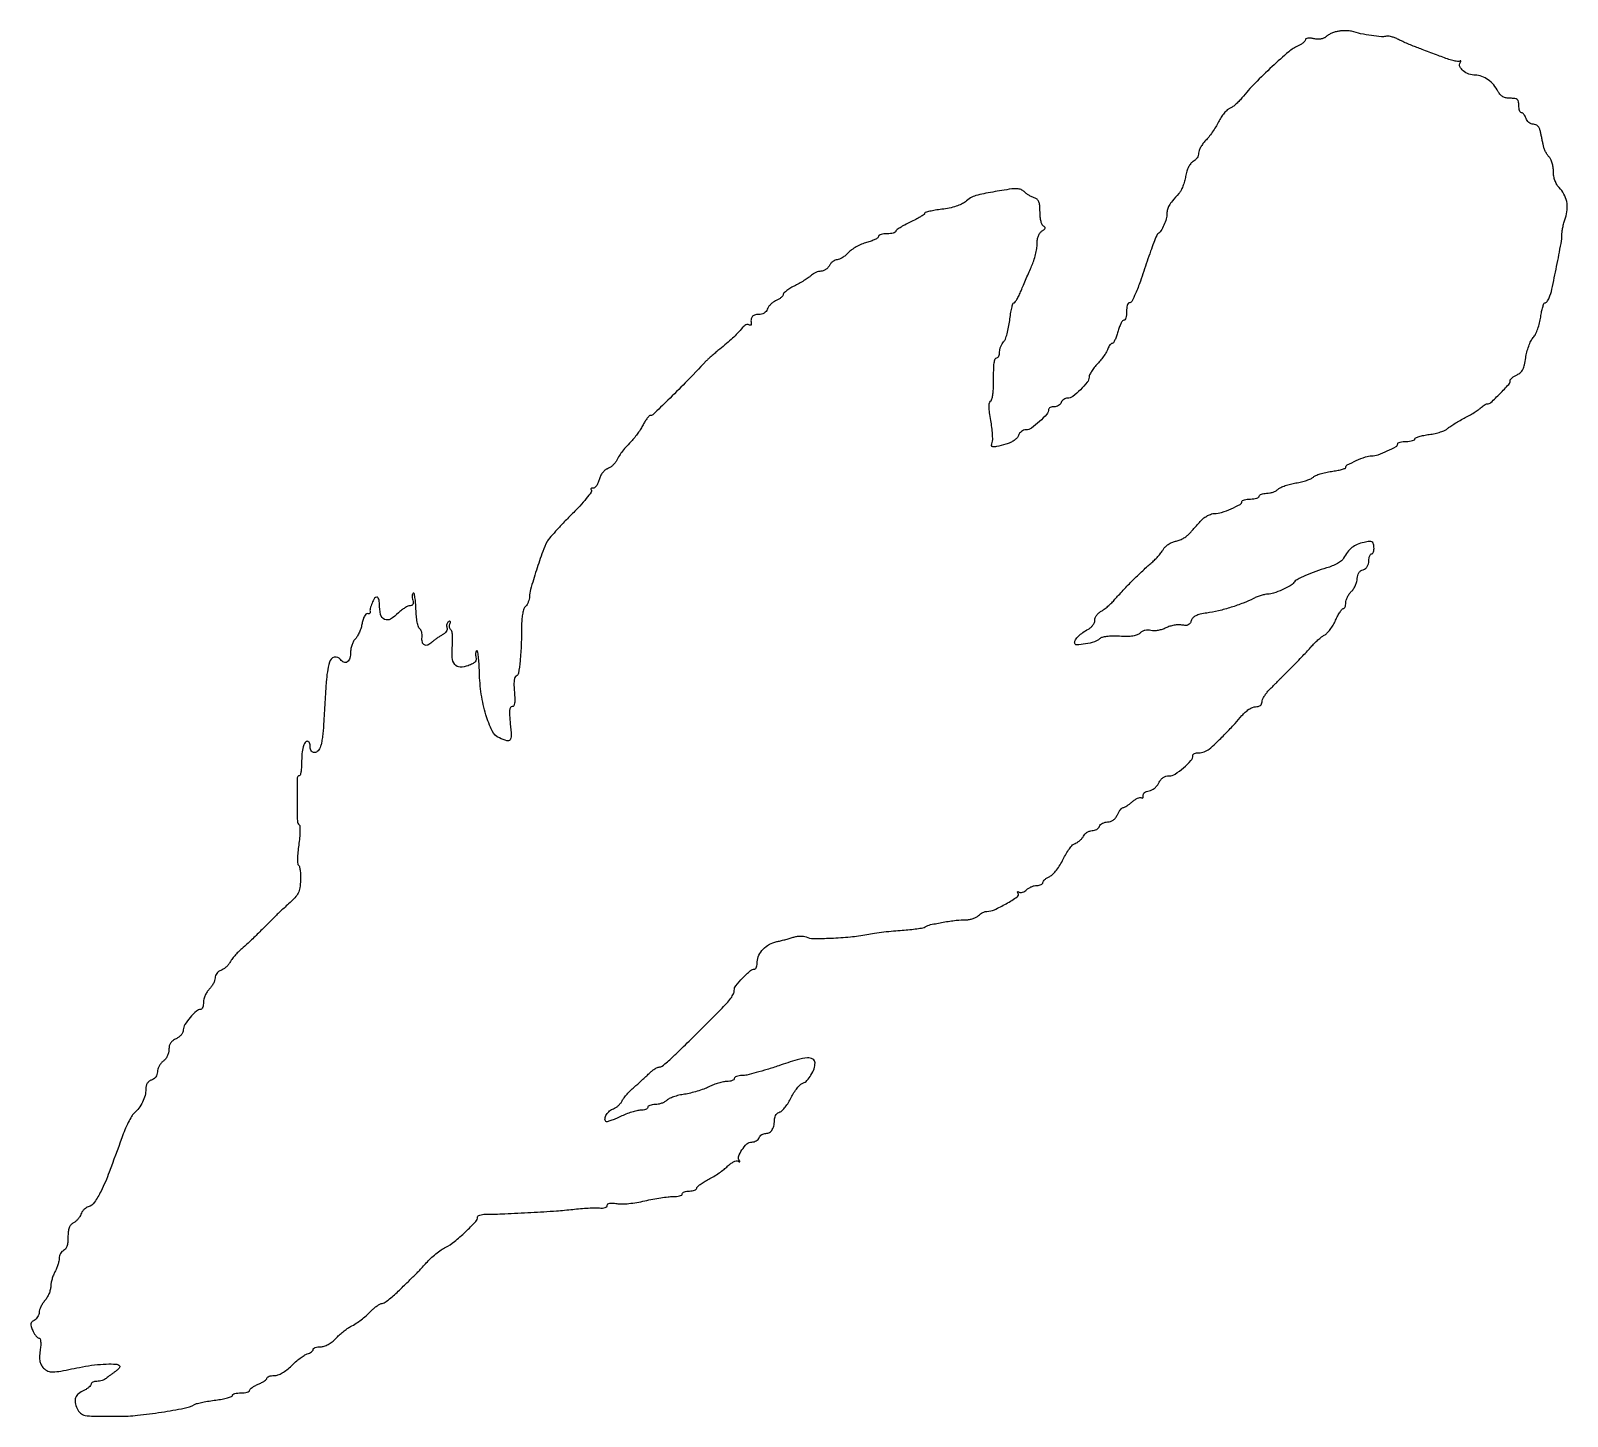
# Model space of a CAD drawing. Extents: x 0 to 533, y 1 to 481.
import ezdxf

# ---------------------------------------------------------------- set-up
doc = ezdxf.new("R2010")
doc.units = 0

msp = doc.modelspace()

# ---------------------------------------------------------------- linework, layer by layer
msp.add_lwpolyline([(453.597426, 481.263871, 0.034687), (452.384473, 480.99883, 0.028842), (451.140312, 480.555723, 0.0298), (450.045115, 480.013936, 0.066705), (449.308736, 479.451593, -0.087777), (448.526359, 478.904434, -0.063729), (447.511583, 478.581721, -0.055286), (446.306847, 478.497064, -0.039293), (444.96131, 478.657738, 0.029353), (443.818655, 478.817255, 0.051309), (442.864071, 478.795762, 0.073455), (442.213856, 478.614628, 0.296362), (442, 478.285515, -0.177956), (441.835616, 477.838274, -0.042023), (441.261901, 477.268047, -0.038117), (440.449258, 476.685245, -0.029617), (439.487322, 476.176177, 0.069586), (436.23704, 474.10898, 0.010533), (430.463517, 468.978558, 0.012672), (424.558722, 463.219591, 0.022006), (420, 458.11072, -0.022374), (418.913114, 456.89447, -0.021961), (417.715386, 455.772273, -0.022474), (416.580118, 454.883891, -0.073482), (415.73323, 454.451185, 0.109916), (414.915962, 453.956153, 0.029499), (413.87678, 452.836744, 0.028404), (412.817514, 451.391462, 0.025991), (411.894398, 449.793004, -0.01934), (410.924915, 448.061502, -0.014168), (409.722724, 446.216235, -0.014359), (408.482809, 444.531564, -0.03056), (407.411169, 443.320259, 0.035587), (406.488472, 442.255962, 0.033781), (405.708281, 441.053559, 0.035627), (405.167338, 439.894954, 0.091652), (405, 438.989729, -0.086564), (404.858715, 438.179777, -0.057684), (404.438967, 437.333924, -0.056193), (403.82055, 436.581798, -0.06986), (403.0901, 436.04822, 0.102251), (402.256064, 435.35255, 0.050715), (401.508799, 434.187912, 0.043558), (400.899812, 432.672297, 0.03192), (400.484333, 430.907269, -0.027644), (400.097064, 429.19668, -0.024328), (399.509883, 427.462988, -0.025083), (398.824624, 425.950341, -0.064712), (398.144233, 424.965909, 0.008814), (395.895285, 422.382931, 0.04091), (394.751819, 420.770951, 0.068793), (394.191315, 419.437185, 0.065208), (394, 417.976465, -0.068953), (393.747622, 416.155085, -0.035515), (392.964636, 413.985705, -0.034964), (391.928735, 412.030781, -0.108076), (390.891575, 410.966495, 0.149363), (390.472305, 410.459812, 0.004739), (389.456859, 407.955799, 0.008808), (388.328369, 404.94099, 0.005953), (387.143503, 401.466495, -0.004953), (384.794514, 394.533004, -0.018601), (383.117557, 390.25714, -0.022812), (381.795581, 387.565736, -0.273695), (380.839485, 387, 0.28062), (380.515523, 386.802638, 0.050947), (380.246599, 386.11875, 0.041783), (380.060876, 385.149556, 0.026459), (380, 384, -0.030381), (379.930099, 382.850672, -0.047199), (379.717572, 381.88125, -0.060028), (379.408321, 381.20704, -0.260897), (379.038544, 381, 0.248142), (378.602232, 380.769257, 0.031649), (378.043121, 379.825, 0.03107), (377.482546, 378.532428, 0.021017), (377, 377, -0.01954), (376.522387, 375.467454, -0.029178), (375.976674, 374.175, -0.028684), (375.437506, 373.222784, -0.254871), (375.028844, 373, 0.171978), (374.641946, 372.862868, 0.057451), (374.21569, 372.427457, 0.049163), (373.818793, 371.796852, 0.039063), (373.51616, 371.050916, -0.058133), (373.083585, 370.091212, -0.017564), (372.213061, 368.747103, -0.017339), (371.122982, 367.296765, -0.018042), (369.948772, 365.945161, 0.021279), (368.819965, 364.628705, 0.024742), (367.866202, 363.283606, 0.024858), (367.182386, 362.082638, 0.117512), (367, 361.317322, -0.168889), (366.380441, 359.535421, -0.031371), (364.028105, 356.917221, -0.03155), (361.362916, 354.612315, -0.163934), (359.545538, 354, 0.084613), (358.887685, 353.887871, 0.066144), (358.240587, 353.559375, 0.066162), (357.701893, 353.073422, 0.084774), (357.361626, 352.5, -0.098143), (357.000393, 351.926463, -0.066864), (356.399034, 351.440625, -0.064008), (355.659707, 351.112085, -0.07271), (354.893011, 351, 0.045279), (354.168413, 350.934246, 0.065173), (353.556072, 350.737316, 0.085151), (353.14239, 350.447439, 0.200029), (353, 350.105755, -0.183489), (352.374539, 348.458786, -0.027059), (349.82417, 345.880671, -0.028065), (346.995522, 343.590503, -0.157399), (345.166178, 343, 0.08665), (344.33209, 342.854359, 0.073159), (343.541402, 342.430791, 0.072763), (342.902466, 341.794758, 0.083965), (342.509879, 341.031125, -0.110015), (342.004874, 340.162223, -0.054746), (341.039115, 339.322366, -0.047361), (339.73204, 338.588241, -0.036562), (338.192491, 338.036702, -0.007064), (334.917524, 337.176762, -0.091972), (333.666137, 337.102559, -0.367295), (333.236968, 337.570133, -0.101599), (333.412822, 338.633414, 0.091966), (333.59432, 339.614159, 0.015036), (333.535159, 341.553587, 0.016118), (333.320656, 343.858468, 0.01359), (332.9491, 346.280696, -0.012073), (332.53444, 348.930295, -0.028823), (332.388335, 350.91549, -0.035873), (332.46679, 352.31799, -0.226148), (332.844219, 352.903722, 0.180402), (333.229719, 353.40017, 0.026555), (333.550114, 354.653924, 0.027136), (333.778376, 356.241094, 0.020295), (333.863172, 358.006441, -0.003089), (333.939698, 363.636801, -0.024374), (334.118373, 366.240883, -0.060355), (334.444689, 367.587096, -0.312742), (335.040257, 368, 0.203099), (335.407045, 368.155398, 0.084053), (335.718075, 368.608482, 0.064208), (335.929481, 369.278492, 0.044379), (336, 370.071429, -0.056981), (336.10239, 370.966966, -0.038872), (336.410751, 371.945126, -0.039104), (336.862729, 372.854508, -0.061571), (337.3983, 373.541157, 0.106865), (337.983248, 374.448804, 0.021072), (338.591441, 376.300098, 0.021457), (339.125895, 378.558557, 0.018482), (339.496487, 380.969728, -0.011509), (339.818867, 383.281419, -0.018594), (340.211076, 385.228608, -0.013034), (340.620982, 386.75709, -0.332143), (340.946313, 387, 0.247665), (341.323266, 387.198918, 0.017099), (341.989306, 388.248438, 0.02118), (342.719796, 389.621488, 0.014116), (343.443821, 391.25, -0.002301), (344.250502, 393.186417, -0.001331), (345.237432, 395.507858, -0.00133), (346.239954, 397.831539, -0.002235), (347.095696, 399.776751, 0.025162), (347.824952, 401.664779, 0.018964), (348.440611, 403.802877, 0.019294), (348.866201, 405.861594, 0.041341), (349, 407.477061, -0.037578), (349.114318, 408.995996, -0.054633), (349.458681, 410.293633, -0.064263), (350.012042, 411.314043, -0.095594), (350.75, 412.00835, 0.028226), (351.519171, 412.558352, 0.150236), (351.805634, 412.981273, 0.281522), (351.714894, 413.334103, 0.093372), (351.25, 413.641374, -0.187827), (350.747644, 414.12767, -0.044852), (350.352045, 415.24364, -0.038228), (350.086934, 416.746533, -0.024551), (350, 418.515946, 0.019271), (349.913104, 420.769667, 0.076056), (349.598999, 422.117877, 0.12377), (348.991196, 422.956764, 0.097854), (348.00592, 423.498121, -0.037156), (347.134491, 423.847808, -0.022693), (346.162056, 424.380649, -0.022689), (345.241517, 424.999686, -0.037021), (344.529135, 425.613722, 0.099361), (343.466341, 426.321213, 0.084254), (342.148143, 426.617568, 0.046004), (340.186481, 426.541194, 0.009561), (336.773215, 426.025406, 0.003364), (330.491131, 424.909318, 0.029314), (327.739567, 424.232559, 0.060626), (325.933934, 423.4243, 0.043142), (324.13846, 422.120085, -0.070512), (322.83136, 421.275512, -0.030624), (320.899382, 420.522519, -0.027378), (318.554855, 419.90968, -0.021349), (315.954052, 419.494667, 0.01136), (313.671568, 419.177054, 0.018362), (311.749003, 418.791925, 0.012736), (310.237563, 418.39002, 0.332897), (310, 418.07275, -0.248047), (309.796629, 417.688028, -0.011798), (308.53125, 416.868644, -0.017049), (306.9161, 415.95039, -0.011208), (305, 415, 0.012711), (303.084065, 414.042508, 0.01908), (301.46875, 413.102514, 0.014426), (300.220902, 412.259709, 0.241517), (300, 411.829063, -0.282365), (299.803601, 411.509016, -0.050134), (299.11875, 411.243537, -0.04131), (298.149574, 411.060107, -0.026125), (297, 411, 0.030381), (295.850672, 410.930099, 0.047199), (294.88125, 410.717572, 0.060028), (294.20704, 410.408321, 0.260897), (294, 410.038544, -0.250724), (293.765897, 409.601038, -0.030511), (292.792327, 409.034323, -0.030345), (291.46386, 408.464056, -0.020447), (289.888773, 407.97005, 0.035071), (288.149613, 407.368224, 0.026044), (286.323269, 406.473949, 0.026554), (284.681252, 405.443327, 0.052495), (283.524102, 404.431505, -0.032048), (282.543734, 403.500996, -0.033101), (281.462565, 402.714255, -0.035077), (280.43958, 402.164979, -0.106053), (279.670513, 402, 0.1046), (278.979504, 401.853842, 0.056541), (278.22599, 401.4125, 0.052705), (277.528255, 400.764937, 0.056552), (277, 400, -0.066147), (276.449886, 399.235105, -0.05545), (275.68787, 398.5875, -0.057635), (274.839774, 398.147605, -0.091086), (274.036245, 398, 0.060906), (273.210069, 397.898987, 0.039086), (272.292455, 397.593416, 0.03892), (271.427311, 397.14588, 0.057616), (270.75874, 396.615883, -0.044128), (269.957532, 395.944861, -0.011373), (268.551185, 395.01084, -0.011485), (266.891901, 394.014992, -0.011458), (265.187312, 393.095559, 0.017702), (263.583323, 392.204357, 0.025123), (262.230023, 391.292786, 0.023146), (261.224404, 390.463991, 0.211891), (261, 389.958237, -0.173103), (260.835436, 389.497143, -0.043873), (260.271271, 388.919169, -0.039475), (259.468873, 388.333035, -0.031123), (258.519222, 387.826804, 0.046507), (257.526625, 387.257857, 0.039342), (256.594856, 386.485596, 0.041093), (255.854619, 385.638105, 0.082304), (255.451834, 384.848243, -0.09469), (255.041431, 384.09008, -0.084328), (254.365601, 383.50023, -0.076786), (253.47269, 383.126874, -0.060767), (252.432612, 383, 0.069923), (251.048416, 382.805474, 0.161824), (250.192703, 382.219917, 0.149588), (249.817666, 381.201525, 0.057031), (249.906356, 379.67567, -0.134264), (249.881261, 379.412129, -0.23895), (249.72407, 379.26865, -0.151549), (249.444986, 379.277049, -0.055727), (249.084724, 379.447638, 0.163693), (248.617968, 379.556466, 0.079606), (248.018516, 379.40064, 0.065637), (247.382564, 379.01572, 0.051903), (246.809947, 378.450292, -0.01523), (245.149634, 376.551375, -0.015012), (243.369017, 374.747611, -0.013897), (241.358007, 372.933234, -0.009758), (239, 371, 0.006856), (237.671897, 369.92397, 0.005911), (236.305722, 368.75808, 0.005959), (235.091619, 367.671116, 0.017117), (234.284604, 366.878571, -0.003078), (226.983524, 359.294202, -0.005804), (220.984048, 353.279533, -0.002038), (215.932493, 348.371591, -0.19411), (215.011394, 348, 0.195208), (214.53996, 347.808652, 0.029878), (213.84307, 347.045313, 0.029663), (213.091601, 345.994648, 0.021784), (212.382253, 344.75, -0.020063), (211.589719, 343.348202, -0.01375), (210.584641, 341.821419, -0.01388), (209.53347, 340.402021, -0.027169), (208.606573, 339.344193, 0.009641), (206.711196, 337.328186, 0.019528), (205.314699, 335.657482, 0.022543), (204.187055, 334.051282, 0.01891), (203.136332, 332.254738, -0.051741), (202.55612, 331.397084, -0.037661), (201.751047, 330.572557, -0.038322), (200.857561, 329.899726, -0.06547), (200.013189, 329.504186, 0.103547), (199.175399, 329.031493, 0.052134), (198.347366, 328.136528, 0.047737), (197.639007, 326.973335, 0.04646), (197.156477, 325.686461, -0.035901), (196.735088, 324.486275, -0.053135), (196.185622, 323.516739, -0.068125), (195.599571, 322.897423, -0.228536), (195.07002, 322.774777, 0.070506), (194.646891, 322.809118, 0.201003), (194.386942, 322.681452, 0.231744), (194.317822, 322.423815, 0.090304), (194.455984, 322.071219, -0.308273), (194.426645, 321.412128, -0.009849), (192.698674, 319.195932, -0.015895), (190.431356, 316.577861, -0.009972), (187.624578, 313.656837, 0.005657), (184.699955, 310.66527, 0.00712), (182.06325, 307.826599, 0.005804), (179.91898, 305.394959, 0.054974), (179.134508, 304.251331, 0.03795), (177.610943, 300.7983, 0.007248), (175.418131, 294.294151, 0.005383), (173.365726, 287.657179, 0.072412), (173, 285.145112, -0.057317), (172.900365, 284.278801, -0.038898), (172.600196, 283.331216, -0.039095), (172.16025, 282.44919, -0.061218), (171.638966, 281.781823, 0.111856), (171.097079, 280.922497, 0.031989), (170.665283, 279.397184, 0.029529), (170.375174, 277.514253, 0.023514), (170.278959, 275.460395, -0.00925), (170.152518, 268.549228, -0.016942), (169.754668, 262.929185, -0.012438), (169.18739, 258.570757, -0.268723), (168.404962, 257.601904, 0.22665), (167.946502, 257.118209, 0.049424), (167.695746, 255.964864, 0.036647), (167.625425, 254.29371, 0.016148), (167.765893, 252.084595, -0.012797), (167.936333, 249.660717, -0.049301), (167.855076, 248.154954, -0.102002), (167.540303, 247.307744, -0.258477), (166.984773, 247, 0.279805), (166.419734, 246.65694, 0.09347), (166.128565, 245.692085, 0.042959), (166.092242, 243.94794, 0.009775), (166.342211, 241, -0.011784), (166.678238, 236.838699, -0.180743), (166.258805, 235.485739, -0.312796), (165.195054, 235.149388, -0.031877), (162.586117, 236.142716, -0.174718), (160.099629, 238.570589, -0.039112), (157.904172, 244.177751, -0.03691), (156.304532, 251.29019, -0.031832), (155.663348, 258.923927, 0.009565), (155.545781, 261.915175, 0.01739), (155.318156, 264.350731, 0.013701), (155.031678, 266.179776, 0.527495), (154.711499, 266.321696, 0.158321), (154.447248, 266.009987, 0.068478), (154.309794, 265.477031, 0.058027), (154.309964, 264.819973, 0.047823), (154.457362, 264.134341, -0.125833), (154.506102, 263.279898, -0.139272), (154.132086, 262.543834, -0.087615), (153.252003, 261.876014, -0.028152), (151.748039, 261.207909, -0.094789), (148.957538, 260.721021, -0.227838), (147.128181, 261.637192, -0.15006), (146.21721, 264.053202, -0.038399), (146.276743, 268.279928, 0.018901), (146.376166, 270.152452, 0.026593), (146.31276, 271.823549, 0.025277), (146.124458, 273.144078, 0.209235), (145.78791, 273.631079, -0.129515), (145.476787, 273.958666, -0.080731), (145.298689, 274.460673, -0.071525), (145.276662, 275.05578, -0.065242), (145.420372, 275.653088, 0.03904), (145.584772, 276.207304, 0.194971), (145.529511, 276.520245, 0.321904), (145.306501, 276.611404, 0.079859), (144.920372, 276.450787, 0.109865), (144.556963, 276.096685, 0.081901), (144.330026, 275.583112, 0.076895), (144.271212, 274.99189, 0.078176), (144.394588, 274.414104, -0.150013), (144.437511, 273.789409, -0.086962), (144.140094, 273.091197, -0.071573), (143.547756, 272.414579, -0.054408), (142.733397, 271.857318, 0.018982), (141.792718, 271.306973, 0.013401), (140.777863, 270.621408, 0.01355), (139.841693, 269.91266, 0.027579), (139.154564, 269.297421, -0.09301), (137.797873, 268.369435, -0.226148), (136.615753, 268.405369, -0.21845), (135.87056, 269.354806, -0.088024), (135.769873, 271.038933, 0.046985), (135.790493, 271.976905, 0.050537), (135.632984, 272.87875, 0.056434), (135.332987, 273.615593, 0.130186), (134.924896, 274.046417, -0.188671), (134.480788, 274.63762, -0.021163), (134.091995, 276.305729, -0.023343), (133.795698, 278.408478, -0.016908), (133.655023, 280.770139, 0.012523), (133.539219, 283.051024, 0.023269), (133.313276, 284.889218, 0.023771), (133.026848, 286.192319, 0.501242), (132.709323, 286.318266, 0.173656), (132.44976, 285.99415, 0.063962), (132.329526, 285.41184, 0.053669), (132.352338, 284.684891, 0.042207), (132.52671, 283.915843, -0.046821), (132.714229, 283.051999, -0.142266), (132.617995, 282.464822, -0.189636), (132.249806, 282.121204, -0.094296), (131.612842, 282, 0.108417), (130.860615, 281.834951, 0.031051), (129.803602, 281.265625, 0.029684), (128.659815, 280.456818, 0.027645), (127.590909, 279.5, -0.062998), (124.840297, 277.367138, -0.247664), (122.766116, 277.267126, -0.231065), (121.411014, 278.945402, -0.056335), (121, 282.581787, 0.036726), (120.931884, 283.5079, 0.055368), (120.726045, 284.28965, 0.072589), (120.424735, 284.824538, 0.232262), (120.067388, 285, 0.262145), (119.315258, 284.576568, 0.03449), (118.443388, 282.886786, 0.03778), (117.800648, 281.021645, 0.129366), (117.801875, 279.75, -0.174522), (117.7788, 279.486341, -0.169145), (117.592805, 279.29375, -0.112072), (117.252587, 279.208873, -0.057231), (116.811928, 279.25, 0.261064), (116.306476, 279.091799, 0.06599), (115.783786, 278.367253, 0.049685), (115.318111, 277.246723, 0.030374), (114.986037, 275.85268, -0.03204), (114.6188, 274.33348, -0.027161), (114.043807, 272.784991, -0.028057), (113.36196, 271.429116, -0.065932), (112.674108, 270.531251, 0.069258), (112.032474, 269.682128, 0.038968), (111.491769, 268.505981, 0.038048), (111.123112, 267.209084, 0.050266), (111, 265.987588, -0.063247), (110.722059, 263.799112, -0.169979), (109.861929, 262.512789, -0.270863), (108.696208, 262.377387, -0.13227), (107.488054, 263.347225, 0.305345), (105.346775, 264.120899, 0.274845), (103.652812, 262.436954, 0.044913), (102.534131, 255.598621, 0.005545), (101.607474, 240.5, -0.011128), (101.45654, 238.4207, -0.010477), (101.211043, 236.307813, -0.0105), (100.914977, 234.445089, -0.035347), (100.610729, 233.25, -0.099722), (99.716307, 231.683274, -0.198587), (98.459037, 231.05848, -0.272545), (97.421371, 231.576522, -0.1449), (97, 233, 0.042713), (96.934472, 233.765672, 0.06238), (96.737678, 234.4125, 0.081888), (96.448422, 234.850784, 0.208972), (96.106989, 235, 0.253795), (95.206423, 234.511412, 0.076536), (94.543872, 233.04293, 0.048257), (94.127733, 230.684116, 0.019548), (94, 227.418213, -0.016993), (93.942422, 225.724553, -0.027694), (93.765553, 224.29785, -0.026696), (93.514039, 223.233708, -0.332867), (93.201883, 223, 0.409669), (92.525337, 222.333887, 0.003931), (92.467186, 214.761799, 0.004777), (92.540124, 207.270628, 0.230396), (93.204976, 205.968809, -0.231006), (93.446705, 205.494132, -0.011595), (93.435567, 203.702606, -0.016658), (93.297582, 201.505365, -0.011098), (93, 199, 0.013173), (92.712961, 196.494675, 0.019787), (92.607055, 194.297394, 0.015293), (92.645917, 192.53053, 0.24464), (92.94012, 192.031191, -0.200441), (93.26388, 191.574457, -0.022189), (93.493644, 190.287255, -0.024281), (93.629866, 188.66387, -0.017344), (93.630739, 186.840317, -0.028877), (93.384192, 184.166369, -0.078974), (92.811751, 182.362579, -0.071821), (91.674175, 180.729113, -0.020979), (89.485643, 178.576476, 0.001311), (87.908135, 177.142422, 0.001684), (86.465158, 175.814793, 0.001288), (85.262239, 174.694754, 0.014566), (84.8, 174.236159, -0.006197), (82.021824, 171.386061, -0.00373), (78.659797, 168.071287, -0.003594), (75.432129, 164.980906, -0.011703), (73.232294, 163, 0.020115), (72.032946, 161.882916, 0.016271), (70.836061, 160.593332, 0.016572), (69.809025, 159.329642, 0.040221), (69.161967, 158.317725, -0.05095), (68.570975, 157.435687, -0.037682), (67.755015, 156.589928, -0.038445), (66.851907, 155.901745, -0.06684), (66.001061, 155.500337, 0.081072), (65.236277, 155.112698, 0.069583), (64.587812, 154.484084, 0.071318), (64.150072, 153.718854, 0.094583), (64, 152.932612, -0.079957), (63.857745, 152.048724, -0.03785), (63.4125, 150.980205, -0.036264), (62.76538, 149.907891, -0.042508), (62, 149, 0.053359), (61.234353, 148.050827, 0.038504), (60.5875, 146.853125, 0.03911), (60.145262, 145.603108, 0.065559), (60, 144.5, -0.03635), (59.930302, 143.542544, -0.054905), (59.719602, 142.734375, -0.071922), (59.411269, 142.180984, -0.233845), (59.045455, 142, 0.184362), (57.525054, 141.419666, 0.033483), (55.375487, 139.223151, 0.034867), (53.523155, 136.724597, 0.143024), (53, 134.933107, -0.103315), (52.820145, 134.071977, -0.06622), (52.289587, 133.194943, -0.060392), (51.48575, 132.409439, -0.056485), (50.5, 131.818046, 0.054611), (49.372399, 131.147268, 0.084701), (48.597409, 130.325388, 0.086822), (48.150952, 129.308856, 0.060229), (48, 128.060244, -0.064698), (47.854271, 126.938731, -0.049857), (47.421451, 125.782054, -0.050451), (46.776506, 124.749939, -0.07186), (46, 124, 0.063537), (45.234725, 123.285031, 0.047935), (44.5875, 122.332196, 0.048833), (44.14674, 121.299178, 0.076573), (44, 120.346628, -0.073843), (43.859852, 119.402845, -0.079573), (43.452198, 118.566738, -0.081288), (42.812844, 117.913527, -0.081824), (42, 117.5, 0.082619), (41.145499, 117.06358, 0.091656), (40.513651, 116.38661, 0.084213), (40.129564, 115.478422, 0.058084), (40, 114.366871, -0.062826), (39.718887, 112.138451, -0.050417), (38.885428, 109.867319, -0.048884), (37.579851, 107.738625, -0.05067), (35.899718, 105.931876, 0.081335), (35.05916, 104.909361, 0.015594), (33.91532, 102.788149, 0.016241), (32.725896, 100.200677, 0.014327), (31.652785, 97.431876, -0.004728), (27.313019, 85.563322, -0.022798), (24.477544, 78.960018, -0.039676), (22.212861, 75.09918, -0.164886), (20.067923, 73.521558, 0.069973), (19.270062, 73.139046, 0.049177), (18.49791, 72.508169, 0.049247), (17.865129, 71.740009, 0.070948), (17.483428, 70.947786, -0.061741), (17.105679, 70.125549, -0.038361), (16.47874, 69.26689, -0.038033), (15.717455, 68.502529, -0.055052), (14.932275, 67.963755, 0.089962), (14.032607, 67.249761, 0.088674), (13.435576, 66.261917, 0.065415), (13.102635, 64.878065, 0.026371), (13, 62.933431, -0.025713), (12.908593, 61.157176, -0.053602), (12.620151, 59.803436, -0.074574), (12.149131, 58.866684, -0.14848), (11.5, 58.361626, 0.108019), (10.923558, 57.982631, 0.065056), (10.430216, 57.325597, 0.060534), (10.089963, 56.505325, 0.064025), (9.964565, 55.643011, -0.048829), (9.850024, 54.643637, -0.023469), (9.519732, 53.395135, -0.023012), (9.049836, 52.114106, -0.030441), (8.5, 51, 0.035999), (7.9499, 49.85345, 0.023899), (7.480268, 48.471509, 0.024083), (7.151668, 47.078423, 0.042487), (7.035435, 45.90301, -0.060765), (6.877594, 44.741145, -0.034284), (6.422909, 43.391492, -0.033699), (5.768355, 42.073215, -0.046587), (5, 41, 0.034173), (4.234584, 39.985014, 0.031081), (3.5875, 38.843417, 0.03248), (3.138947, 37.747797, 0.08109), (3, 36.89668, -0.082572), (2.87393, 36.138489, -0.056331), (2.499381, 35.347177, -0.055355), (1.947621, 34.643856, -0.071313), (1.295766, 34.145643, 0.060877), (0.454951, 33.53026, 0.169478), (0.120759, 32.890868, 0.119969), (0.200649, 32.033787, 0.023951), (0.774327, 30.595953, 0.029789), (1.300701, 29.602145, 0.038275), (1.904104, 28.762561, 0.042241), (2.495021, 28.170117, 0.177391), (2.959431, 28, -0.323328), (3.335331, 27.728544, -0.056342), (3.526327, 26.820684, -0.039611), (3.547643, 25.455354, -0.018164), (3.369941, 23.682358, 0.021508), (3.161706, 21.454721, 0.060508), (3.272031, 19.896226, 0.081185), (3.718952, 18.685265, 0.06756), (4.551001, 17.591856, 0.094863), (6.039603, 16.58165, 0.110052), (7.718547, 16.262489, 0.038479), (10.518954, 16.566927, 0.002922), (18, 18.013845, -0.018947), (22.247033, 18.694901, -0.022728), (26.282994, 19.000879, -0.01937), (29.645031, 18.972252, -0.186661), (30.928667, 18.404666, -0.288531), (31.00105, 18.086355, -0.073645), (30.742912, 17.596794, -0.052264), (30.223293, 17.023925, -0.03099), (29.498428, 16.452345, 0.005671), (28.644849, 15.846708, 0.004443), (27.732249, 15.171032, 0.004493), (26.894295, 14.527125, 0.010976), (26.292206, 14.034106, -0.065721), (25.682635, 13.637494, -0.034392), (24.839304, 13.303769, -0.033506), (23.912692, 13.07596, -0.043548), (23.042206, 13, 0.048045), (22.260636, 12.924726, 0.068042), (21.599898, 12.699952, 0.088221), (21.154679, 12.36863, 0.191036), (21, 11.978561, -0.169716), (20.83634, 11.510289, -0.045135), (20.281785, 10.929929, -0.040423), (19.490912, 10.344622, -0.032209), (18.555012, 9.843111, 0.061839), (16.664492, 8.681297, 0.134227), (15.669174, 7.314382, 0.135225), (15.511686, 5.638398, 0.063184), (16.164103, 3.539177, 0.106777), (17.322185, 1.984644, 0.134425), (18.93186, 1.20604, 0.0434), (21.942408, 0.914522, 0.002987), (30.5, 0.88191, 0.02508), (37.144164, 1.229805, 0.012644), (45.469359, 2.299176, 0.010226), (53.325285, 3.675936, 0.074183), (56.926331, 4.958015, -0.059654), (57.873175, 5.326312, -0.010612), (59.726797, 5.761453, -0.011342), (61.933215, 6.17818, -0.01001), (64.25, 6.514052, 0.01422), (66.454011, 6.852546, 0.022693), (68.310937, 7.279909, 0.018707), (69.731979, 7.733532, 0.316031), (70, 8.115223, -0.273141), (70.201284, 8.456196, -0.054416), (70.88125, 8.740097, -0.043821), (71.850526, 8.93578, -0.027913), (73, 9, 0.027717), (74.149485, 9.063769, 0.043549), (75.11875, 9.258112, 0.053956), (75.79922, 9.539997, 0.274138), (76, 9.87868, -0.208074), (76.180943, 10.29466, -0.033695), (76.88125, 10.864273, -0.032352), (77.851056, 11.459931, -0.023358), (79, 12, 0.023358), (80.148944, 12.540069, 0.032352), (81.11875, 13.135727, 0.033695), (81.819057, 13.70534, 0.208074), (82, 14.12132, -0.248855), (82.178992, 14.458678, -0.065425), (82.744167, 14.741888, -0.050582), (83.562924, 14.936002, -0.032939), (84.533333, 15, 0.087884), (85.804895, 15.225241, 0.042682), (87.305671, 15.924364, 0.037437), (88.904993, 17.009389, 0.028622), (90.483445, 18.416778, -0.018275), (91.942034, 19.772472, -0.018161), (93.4987, 21.020995, -0.018347), (94.936353, 22.010851, -0.06483), (95.950112, 22.484166, 0.038744), (96.73464, 22.801874, 0.048894), (97.397845, 23.217614, 0.057128), (97.856008, 23.663467, 0.172913), (98, 24.067388, -0.243572), (98.185304, 24.425208, -0.067745), (98.763395, 24.726045, -0.052089), (99.603372, 24.932016, -0.034109), (100.59879, 25, 0.077494), (101.837886, 25.193205, 0.046429), (103.211966, 25.777639, 0.042536), (104.591192, 26.681186, 0.038437), (105.84879, 27.833685, -0.019382), (107.042147, 29.013979, -0.014674), (108.43708, 30.217315, -0.014897), (109.815389, 31.270893, -0.033091), (110.937014, 31.968955, 0.016891), (112.94895, 33.132497, 0.024298), (114.639097, 34.305467, 0.021499), (116.351174, 35.742471, 0.009902), (118.458863, 37.75, -0.024607), (119.417993, 38.61122, -0.027625), (120.422093, 39.339062, -0.028482), (121.334877, 39.855691, -0.115026), (121.953867, 40, 0.149349), (122.652109, 40.213322, 0.014754), (124.094339, 41.248437, 0.017584), (125.768442, 42.622243, 0.013067), (127.521035, 44.25, -0.000342), (129.26103, 45.950545, -0.000413), (130.897732, 47.545313, -0.000351), (132.278068, 48.886178, -0.002808), (132.917997, 49.5, 0.012551), (133.515045, 50.095455, 0.002124), (134.621364, 51.26556, 0.00232), (135.909271, 52.652202, 0.002062), (137.236159, 54.106161, -0.02343), (138.737987, 55.616833, -0.016536), (140.556111, 57.174553, -0.016735), (142.397598, 58.551006, -0.033439), (143.954857, 59.487777, 0.052877), (146.970115, 61.464839, 0.019159), (150.808409, 64.860801, 0.012851), (154.361306, 68.434689, 0.191478), (155, 70.041343, -0.259551), (155.189129, 70.381137, -0.059187), (155.807812, 70.669964, -0.046811), (156.696467, 70.873336, -0.030256), (157.75, 70.948191, 0.008152), (164.439572, 71.127127, 0.003324), (173.528936, 71.579188, 0.003163), (182.407512, 72.136312, 0.011688), (188, 72.654345, -0.007944), (190.690237, 72.923871, -0.007849), (193.398438, 73.109039, -0.007748), (195.773547, 73.19713, -0.029779), (197.25, 73.14105, 0.037258), (198.342087, 73.115902, 0.066821), (199.222243, 73.280524, 0.097671), (199.795695, 73.603604, 0.219162), (200, 74.047321, -0.2288), (200.22438, 74.511993, -0.123802), (200.815984, 74.779554, -0.066433), (201.816508, 74.825322, -0.023107), (203.25, 74.633295, 0.052792), (204.934019, 74.508646, 0.016666), (207.454688, 74.672545, 0.016438), (210.27301, 75.044252, 0.017538), (213, 75.594421, -0.010846), (215.726952, 76.182666, -0.010067), (218.545312, 76.668304, -0.010105), (221.069121, 76.999017, -0.033057), (222.75, 77.073017, 0.02913), (223.995248, 77.118051, 0.045939), (225.045313, 77.31587, 0.058387), (225.777656, 77.6209, 0.271247), (226, 78.0006, -0.226573), (226.182808, 78.38331, -0.074953), (226.734375, 78.706426, -0.057048), (227.542643, 78.926929, -0.038108), (228.5, 79, 0.037334), (229.457401, 79.071587, 0.056112), (230.265625, 79.28778, 0.073645), (230.817963, 79.604397, 0.229735), (231, 79.979676, -0.212528), (231.220587, 80.475197, -0.022877), (232.214447, 81.291137, -0.02494), (233.550595, 82.18923, -0.017546), (235.134286, 83.068508, 0.019178), (236.895049, 84.053628, 0.014139), (238.768021, 85.271994, 0.014334), (240.475341, 86.526443, 0.030776), (241.698853, 87.607944, -0.036057), (242.716259, 88.488316, -0.047606), (243.76346, 89.124745, -0.056163), (244.690093, 89.451223, -0.188948), (245.314567, 89.358787, 0.017525), (245.74243, 89.133091, 0.169888), (245.943182, 89.110148, 0.516047), (245.984236, 89.208558, 0.044139), (245.789882, 89.466459, -0.274176), (245.500549, 90.902481, -0.060621), (246.655787, 93.249076, -0.058899), (248.406646, 95.343759, -0.191518), (250.057065, 96, 0.068834), (250.866854, 96.112013, 0.062959), (251.642678, 96.440625, 0.066736), (252.268979, 96.92638, 0.103223), (252.638374, 97.5, -0.093208), (252.991782, 98.073477, -0.06679), (253.569538, 98.559375, -0.064917), (254.27421, 98.88787, -0.076792), (255, 99, 0.140545), (256.241749, 99.356077, 0.118835), (257.201524, 100.334625, 0.088231), (257.803284, 101.918208, 0.046819), (258, 104.0144, -0.089422), (258.135262, 104.764668, -0.070868), (258.529665, 105.489654, -0.070406), (259.114006, 106.079965, -0.085852), (259.803114, 106.437511, 0.11907), (260.638027, 106.942938, 0.029917), (261.706014, 108.137287, 0.028835), (262.796208, 109.690063, 0.025561), (263.74904, 111.420348, -0.026911), (264.709217, 113.152896, -0.029747), (265.821206, 114.712658, -0.031074), (266.919719, 115.913438, -0.115608), (267.794169, 116.434672, 0.130489), (269.20897, 117.335227, 0.050981), (270.608115, 119.204393, 0.05019), (271.653648, 121.422965, 0.08523), (272, 123.440064, 0.268248), (271.244134, 124.747577, 0.151412), (269.401762, 125.163326, 0.052847), (265.854917, 124.502527, 0.009386), (259.410888, 122.448542, -0.00737), (255.414721, 121.157025, -0.008749), (251.603511, 120.059622, -0.007768), (248.366338, 119.242254, -0.054213), (246.75, 119.041665, 0.034546), (245.696726, 118.952755, 0.05225), (244.807813, 118.718489, 0.067588), (244.196102, 118.386644, 0.239098), (244, 118, -0.228986), (243.814874, 117.616966, -0.073956), (243.253923, 117.29375, -0.056333), (242.432809, 117.073082, -0.037516), (241.460162, 117, 0.052037), (240.227793, 116.871395, 0.020642), (238.576541, 116.451101, 0.020163), (236.816946, 115.846751, 0.023855), (235.210162, 115.131407, -0.028097), (233.449103, 114.365206, -0.015008), (231.198057, 113.608765, -0.014897), (228.84655, 112.972172, -0.022452), (226.761947, 112.571926, 0.022929), (224.842445, 112.201483, 0.023927), (222.992545, 111.660834, 0.024485), (221.447798, 111.041791, 0.089058), (220.583376, 110.440519, -0.071493), (219.845767, 109.888286, -0.038818), (218.810652, 109.423152, -0.037727), (217.661657, 109.106021, -0.048509), (216.571429, 109, 0.037042), (215.586657, 108.926944, 0.055756), (214.755357, 108.70625, 0.073141), (214.186926, 108.383113, 0.230944), (214, 108, -0.224769), (213.818727, 107.617129, -0.075691), (213.273483, 107.29375, -0.057584), (212.473839, 107.07314, -0.038556), (211.526751, 107, 0.057748), (210.27406, 106.854836, 0.018299), (208.456731, 106.357097, 0.017999), (206.454871, 105.649149, 0.019088), (204.548691, 104.811394, -0.013625), (202.78286, 104.012198, -0.020804), (201.206934, 103.425924, -0.016376), (199.918344, 103.052869, -0.264537), (199.498401, 103.168265, -0.243581), (199.193745, 104.127452, -0.091863), (199.695957, 105.488354, -0.078187), (200.768415, 106.780402, -0.104026), (202.093442, 107.529657, 0.069376), (202.908792, 107.919364, 0.038307), (203.782152, 108.598541, 0.037345), (204.577645, 109.437863, 0.048895), (205.161967, 110.317725, -0.040756), (205.810515, 111.329589, -0.016728), (206.842743, 112.593332, -0.01642), (208.046983, 113.882905, -0.020237), (209.25504, 115, 0.005084), (210.543629, 116.121088, 0.003419), (211.993603, 117.426562, 0.003443), (213.379782, 118.709478, 0.00681), (214.458805, 119.75, -0.024607), (215.417957, 120.61122, -0.027624), (216.422076, 121.339062, -0.028481), (217.334874, 121.855692, -0.115024), (217.953867, 122, 0.161062), (218.985423, 122.341138, 0.019466), (220.873892, 123.861064, 0.012912), (223.778715, 126.526445, 0.002326), (229.031838, 131.65, 0.001306), (229.713011, 132.324096, 0.000212), (231.031853, 133.637187, 0.000234), (232.582918, 135.18425, 0.000206), (234.2, 136.8), (235.804802, 138.404802), (237.31875, 139.91875, 0.000507), (238.595701, 141.195701, -0.000063), (239.2, 141.8, 0.012178), (241.407146, 144.117358, 0.030495), (242.867415, 145.93904, 0.042324), (243.731406, 147.413132, 0.111851), (244, 148.59879, -0.170675), (244.557481, 150.184383, -0.022216), (246.95846, 152.918528, -0.021788), (249.589946, 155.430635, -0.181614), (251.105755, 156, 0.244079), (251.448877, 156.178108, 0.067524), (251.737316, 156.734375, 0.051944), (251.934818, 157.542415, 0.033995), (252, 158.5, -0.111589), (252.509862, 160.756096, -0.080321), (253.983049, 162.887345, -0.075193), (256.164499, 164.564971, -0.077274), (258.724564, 165.503039, 0.009679), (259.995229, 165.782311, 0.005397), (261.531811, 166.168935, 0.005382), (263.078193, 166.593669, 0.008692), (264.38373, 166.992088, -0.035868), (265.60649, 167.293751, -0.032951), (266.895144, 167.428639, -0.03458), (268.061581, 167.392801, -0.085406), (268.88373, 167.165047, 0.109701), (271.384168, 166.600345, 0.010882), (277.571158, 166.712821, 0.014728), (284.246676, 167.176818, 0.022394), (290, 168.008903, -0.011706), (292.587324, 168.439728, -0.005938), (295.860922, 168.866754, -0.005895), (299.251544, 169.227677, -0.008758), (302.22867, 169.456603, 0.00965), (304.897974, 169.666653, 0.012235), (307.352942, 169.968396, 0.010317), (309.382608, 170.31137, 0.091641), (310.224231, 170.638583, -0.085263), (312.091672, 171.391963, -0.010431), (316.43545, 172.238547, -0.013262), (320.96367, 172.900237, -0.031696), (324.35356, 173.087567, 0.045378), (325.553821, 173.186846, 0.037363), (326.800073, 173.502295, 0.038806), (327.907643, 173.970797, 0.077064), (328.674988, 174.532131, -0.043679), (329.344505, 175.093882, -0.036596), (330.141079, 175.568814, -0.0381), (330.939108, 175.895272, -0.078195), (331.604672, 176, 0.107167), (334.202984, 176.563375, 0.023579), (338.288351, 178.660163, 0.01715), (342.134791, 181.048348, 0.403605), (342.382505, 182.190111, -0.032994), (342.161069, 182.607661, -0.287635), (342.18877, 182.806382, -0.3297), (342.369886, 182.849782, -0.037971), (342.764872, 182.645317, 0.145267), (343.287615, 182.503421, 0.073349), (343.966631, 182.619904, 0.063071), (344.690941, 182.962936, 0.054333), (345.347952, 183.490809, -0.057779), (346.077431, 184.068704, -0.038931), (347.0223, 184.556675, -0.039081), (348.025071, 184.889842, -0.060737), (348.928571, 185, 0.047341), (349.72136, 185.075231, 0.067326), (350.391518, 185.300048, 0.087482), (350.843358, 185.631321, 0.193263), (351, 186.021439, -0.166996), (351.160293, 186.487986, -0.04613), (351.698615, 187.06114, -0.041184), (352.467946, 187.636589, -0.033103), (353.378265, 188.126488, 0.089933), (354.455861, 188.874692, 0.030204), (355.729516, 190.314869, 0.028682), (356.985988, 192.126554, 0.027756), (358.041976, 194.089621, -0.024101), (359.051859, 196.000305, -0.028032), (360.195794, 197.707086, -0.02881), (361.309318, 199.018109, -0.126098), (362.164773, 199.552297, 0.064786), (362.94382, 199.915943, 0.03834), (363.766175, 200.531754, 0.037738), (364.505516, 201.285189, 0.052328), (365.036245, 202.067725, -0.071631), (365.580088, 202.806745, -0.056491), (366.352978, 203.432394, -0.057648), (367.226317, 203.856931, -0.084526), (368.066569, 204, 0.069146), (368.872723, 204.11202, 0.06305), (369.645469, 204.440625, 0.066754), (370.269664, 204.926388, 0.102799), (370.638374, 205.5, -0.113067), (371.023912, 206.073842, -0.065952), (371.70069, 206.559375, -0.060682), (372.549939, 206.888175, -0.062124), (373.446474, 207, 0.082538), (374.460701, 207.168573, 0.077311), (375.391395, 207.657512, 0.071193), (376.190492, 208.448313, 0.055292), (376.818046, 209.5, -0.026822), (377.317797, 210.457223, -0.03546), (377.87762, 211.265625, -0.038279), (378.417329, 211.841387, -0.187447), (378.825552, 212, 0.120651), (379.296221, 212.115251, 0.020162), (380.109242, 212.581403, 0.02108), (381.038674, 213.221461, 0.017308), (381.976067, 213.979243, -0.031193), (382.91546, 214.696469, -0.042025), (383.850903, 215.214472, -0.048144), (384.656298, 215.486302, -0.198255), (385.153853, 215.404913, 0.116604), (385.472214, 215.298912, 0.246458), (385.705726, 215.396, 0.168538), (385.816906, 215.691785, 0.05852), (385.774777, 216.151929, -0.175777), (385.848361, 216.674885, -0.100471), (386.258251, 217.173487, -0.077892), (386.944433, 217.572769, -0.055215), (387.806502, 217.803214, 0.081399), (388.770548, 218.115569, 0.051802), (389.759773, 218.762663, 0.050549), (390.623871, 219.624012, 0.064703), (391.217017, 220.576955, -0.057848), (391.851511, 221.628064, -0.07821), (392.65783, 222.388365, -0.081395), (393.631883, 222.843957, -0.068875), (394.759305, 223, 0.144837), (396.82972, 223.612597, 0.034071), (399.749855, 225.802523, 0.032722), (402.324857, 228.334624, 0.184134), (403, 230.105755, -0.212076), (403.151887, 230.447745, -0.080711), (403.599898, 230.737316, -0.061423), (404.260335, 230.934426, -0.041861), (405.042206, 231, 0.050839), (405.93592, 231.091106, 0.033381), (406.933796, 231.367188, 0.033499), (407.879531, 231.771086, 0.053699), (408.613882, 232.25, 0.021125), (410.957271, 234.336325, 0.006615), (414.290675, 237.653148, 0.006828), (417.609142, 241.137589, 0.015461), (420, 243.883265, -0.037883), (421.137503, 245.077096, -0.039408), (422.428005, 246.068464, -0.042756), (423.696176, 246.74622, -0.098331), (424.75, 246.97009, 0.057653), (425.689231, 247.091422, 0.098691), (426.40146, 247.42707, 0.11981), (426.841931, 247.955168, 0.114671), (427, 248.635329, -0.096751), (427.153499, 249.421173, -0.033625), (427.660937, 250.463585, -0.031911), (428.388946, 251.565005, -0.032081), (429.25, 252.562758, 0.00002), (430.195763, 253.526294, 0.000018), (431.176875, 254.525995, 0.000018), (432.057776, 255.423717, 0.000056), (432.65, 256.027428, -0.002048), (433.318571, 256.703559, -0.000352), (434.593125, 257.980212, -0.000383), (436.091687, 259.476831, -0.000343), (437.65, 261.028611, 0.004652), (439.306937, 262.707289, 0.003474), (441.103437, 264.587522, 0.003512), (442.771521, 266.382915, 0.00799), (444, 267.767706, -0.019212), (445.108983, 268.962675, -0.016017), (446.373901, 270.146402, -0.016316), (447.602559, 271.155496, -0.041675), (448.570726, 271.778334, 0.080619), (449.492477, 272.477965, 0.028332), (450.571077, 273.74816, 0.027263), (451.61926, 275.304054, 0.028683), (452.472601, 276.939239, -0.016219), (453.23579, 278.494988, -0.023686), (454.014986, 279.807152, -0.02082), (454.726257, 280.793274, -0.230006), (455.151874, 281, 0.217184), (455.476367, 281.147927, 0.078729), (455.750863, 281.5875, 0.059865), (455.937874, 282.234224, 0.040497), (456, 283, -0.077955), (456.142753, 283.910044, -0.038133), (456.5875, 285, -0.036641), (457.234602, 286.087166, -0.043841), (458, 287, 0.052116), (458.765603, 287.944315, 0.038337), (459.4125, 289.12708, 0.039071), (459.854983, 290.355447, 0.067012), (460, 291.432612, -0.061248), (460.131908, 292.505406, -0.08347), (460.520776, 293.397089, -0.089468), (461.154187, 294.068539, -0.082373), (462, 294.5, 0.082373), (462.845813, 294.931461, 0.089468), (463.479224, 295.602911, 0.08347), (463.868092, 296.494594, 0.061248), (464, 297.567388, -0.038767), (464.072333, 298.498903, -0.057836), (464.29046, 299.28542, -0.076034), (464.610248, 299.821515, -0.223926), (464.988798, 300, 0.230028), (465.35204, 300.176448, 0.085255), (465.630046, 300.689822, 0.062223), (465.78546, 301.448976, 0.040076), (465.783243, 302.348329, 0.045328), (465.557221, 303.640471, 0.220635), (465.091674, 304.195352, 0.148173), (464.233454, 304.319977, 0.017958), (462.338194, 303.963507, 0.04366), (459.999335, 303.216653, 0.065782), (458.153101, 302.140539, 0.064642), (456.627611, 300.606451, 0.040544), (455.254916, 298.476314, -0.105246), (454.514793, 297.599599, -0.035205), (453.113047, 296.661912, -0.032326), (451.328034, 295.789579, -0.027483), (449.34698, 295.099969, 0.017011), (445.60519, 293.88464, 0.018585), (442.065428, 292.449281, 0.016376), (439.152963, 291.023855, 0.119696), (438, 290, -0.116707), (436.764686, 288.889919, -0.020369), (433.937582, 287.492901, -0.022088), (430.969546, 286.327841, -0.082659), (429, 286, 0.051101), (427.993513, 285.896866, 0.021529), (426.673542, 285.563647, 0.021032), (425.281863, 285.083246, 0.025706), (424.028124, 284.514543, -0.026404), (420.491576, 282.916291, -0.017568), (416.291093, 281.446835, -0.017324), (411.901221, 280.247268, -0.022145), (407.782917, 279.464547, 0.020888), (405.5025, 279.037067, 0.059088), (403.980792, 278.490009, 0.088577), (403.003092, 277.762298, 0.112198), (402.4345, 276.793629, -0.069416), (401.988617, 275.860934, -0.140719), (401.375192, 275.337248, -0.115654), (400.488953, 275.160588, -0.038858), (399.16954, 275.307922, 0.059145), (397.953033, 275.394112, 0.032325), (396.464816, 275.226659, 0.03173), (394.954224, 274.85681, 0.043452), (393.660253, 274.32431, -0.042384), (392.388902, 273.797947, -0.033863), (390.947827, 273.445116, -0.03495), (389.559948, 273.302298, -0.069757), (388.464624, 273.419523, 0.058874), (387.421144, 273.554132, 0.059809), (386.380782, 273.440494, 0.062478), (385.438746, 273.093344, 0.077036), (384.684068, 272.541211, -0.105091), (383.687909, 271.89426, -0.051958), (382.224478, 271.500645, -0.037619), (380.226351, 271.332963, -0.015987), (377.538852, 271.395995, 0.017296), (375.124556, 271.446298, 0.028069), (373.078038, 271.303055, 0.031766), (371.498625, 271.0001, 0.133885), (370.668565, 270.525708, -0.123521), (368.914745, 269.475367, -0.033675), (365.744334, 268.744801, -0.030606), (362.71314, 268.446909, -0.425024), (362, 269.134299, -0.14651), (362.31593, 270.18934, -0.051648), (363.325686, 271.42506, -0.043246), (364.848442, 272.69741, -0.029562), (366.770636, 273.877248, 0.06088), (367.623261, 274.476987, 0.054098), (368.345124, 275.286718, 0.057229), (368.836222, 276.173682, 0.098147), (369, 277, -0.098991), (369.165257, 277.826529, -0.057372), (369.660937, 278.714154, -0.054139), (370.389486, 279.524842, -0.060558), (371.25, 280.125722, 0.039382), (372.28841, 280.787401, 0.016708), (373.573438, 281.825414, 0.016409), (374.87801, 283.030291, 0.020657), (376, 284.232294, -0.00748), (377.217509, 285.607543, -0.003416), (378.846217, 287.368415, -0.003382), (380.587422, 289.200306, -0.004653), (382.178611, 290.821389, -0.004653), (383.799694, 292.412578, -0.003382), (385.631585, 294.153783, -0.003416), (387.392457, 295.782491, -0.00748), (388.767706, 297, 0.019595), (389.964528, 298.112412, 0.016128), (391.153818, 299.387757, 0.01643), (392.170476, 300.63121, 0.041048), (392.803579, 301.617897, -0.080578), (393.452618, 302.47302, -0.044662), (394.480888, 303.290162, -0.04308), (395.700555, 303.950329, -0.053203), (396.933234, 304.336647, 0.04414), (398.213912, 304.712713, 0.030901), (399.578239, 305.34773, 0.031306), (400.819369, 306.125851, 0.055042), (401.71875, 306.934882, -0.000529), (402.563496, 307.88011, -0.000255), (403.648058, 309.089856, -0.000253), (404.780309, 310.350219, -0.000362), (405.785276, 311.466132, -0.046619), (406.839182, 312.435746, -0.039413), (408.113299, 313.255676, -0.041164), (409.405263, 313.818351, -0.082301), (410.501349, 314, 0.076545), (412.960852, 314.378747, 0.027365), (416.292044, 315.633767, 0.020333), (419.382312, 317.148245, 0.275266), (420, 318.185212, -0.284769), (420.195042, 318.499898, -0.049013), (420.88125, 318.760656, -0.040659), (421.850401, 318.940944, -0.025668), (423, 319, 0.031626), (424.149251, 319.072766, 0.048861), (425.11875, 319.29375, 0.06271), (425.790443, 319.615738, 0.254951), (426, 320, -0.230944), (426.186926, 320.383113, -0.073141), (426.755357, 320.70625, -0.055756), (427.586657, 320.926944, -0.037042), (428.571429, 321, 0.048509), (429.661657, 321.106021, 0.037727), (430.810652, 321.423152, 0.038818), (431.845767, 321.888286, 0.071493), (432.583376, 322.440519, -0.088184), (433.445998, 323.04276, -0.02441), (434.983029, 323.665172, -0.02385), (436.822449, 324.210597, -0.022934), (438.729551, 324.586694, 0.02119), (440.62818, 324.95425, 0.022805), (442.442152, 325.474294, 0.0231), (443.94772, 326.059969, 0.092314), (444.760247, 326.617389, -0.09729), (445.585506, 327.171655, -0.022944), (447.152279, 327.746373, -0.022773), (449.047653, 328.250906, -0.020687), (451.042643, 328.600045, 0.012756), (452.942915, 328.901632, 0.020444), (454.543776, 329.265986, 0.015515), (455.785314, 329.644191, 0.321451), (456, 329.943618, -0.279104), (456.538394, 330.832988, -0.014661), (459.658776, 332.350957, -0.021669), (462.887058, 333.640797, -0.084395), (465, 334, 0.084586), (467.196528, 334.374271, 0.024439), (470.395912, 335.675986, 0.017549), (473.430268, 337.218751, 0.272814), (474, 338.185212, -0.284769), (474.195042, 338.499898, -0.049013), (474.88125, 338.760656, -0.040659), (475.850401, 338.940944, -0.025668), (477, 339, 0.027476), (478.149499, 339.063214, 0.043212), (479.11875, 339.255906, 0.053385), (479.799851, 339.535308, 0.27537), (480, 339.871169, -0.303678), (480.250768, 340.245977, -0.023092), (481.456224, 340.679608, -0.025605), (483.057345, 341.084922, -0.016215), (484.957357, 341.399955, 0.021138), (486.954565, 341.751337, 0.023068), (488.85662, 342.262526, 0.023326), (490.431361, 342.846872, 0.096152), (491.270046, 343.412903, -0.045649), (492.068005, 344.077093, -0.010899), (493.512294, 345.025687, -0.011113), (495.22582, 346.046106, -0.010786), (497, 347, 0.011), (498.776294, 347.95601, 0.011235), (500.496162, 348.982769, 0.011055), (501.948313, 349.939966, 0.045157), (502.75874, 350.615883, -0.029284), (503.354426, 351.1456, -0.030652), (503.999249, 351.593416, -0.032209), (504.600434, 351.907417, -0.104613), (505.038095, 352, 0.189554), (506.321458, 352.504667, 0.010468), (509.475988, 355.565116, 0.010556), (512.497254, 358.75352, 0.186461), (513, 360.054772, -0.170555), (513.159332, 360.508283, -0.044825), (513.700754, 361.071906, -0.040188), (514.472386, 361.641118, -0.031937), (515.385545, 362.129804, 0.076141), (516.583087, 362.913565, 0.090955), (517.40663, 363.97934, 0.064876), (517.97461, 365.55043, 0.021364), (518.402244, 367.974611, -0.029999), (518.788405, 369.962532, -0.025588), (519.425686, 372.000944, -0.026392), (520.200158, 373.797844, -0.06377), (521, 375, 0.064753), (521.800872, 376.208835, 0.026205), (522.578536, 378.030888, 0.025395), (523.220439, 380.104348, 0.029398), (523.612131, 382.133755, -0.014483), (523.914763, 383.998978, -0.023045), (524.292515, 385.570541, -0.019224), (524.690748, 386.770573, -0.312609), (525.021842, 387, 0.168874), (525.365448, 387.119459, 0.049205), (525.774423, 387.514063, 0.043368), (526.177103, 388.080184, 0.034758), (526.510715, 388.75, 0.044739), (527.458788, 391.780563, 0.003875), (529.115632, 399.70845, 0.004004), (530.643931, 407.643723, 0.042172), (530.966799, 410.929002, -0.033325), (531.059738, 412.084021, -0.015178), (531.326972, 413.575681, -0.014953), (531.704868, 415.136595, -0.019888), (532.146298, 416.528035, 0.066444), (532.762244, 419.358364, 0.07152), (532.589425, 422.178307, 0.072809), (531.636799, 424.793176, 0.072796), (529.974564, 427.025436, -0.063281), (529.152254, 428.08715, -0.047679), (528.526439, 429.42574, -0.044731), (528.132485, 430.951785, -0.040831), (528, 432.571429, 0.037368), (527.889442, 434.048681, 0.034509), (527.559816, 435.533934, 0.036334), (527.077272, 436.815845, 0.088415), (526.501501, 437.641356, -0.050752), (525.890852, 438.390374, -0.027924), (525.295871, 439.413504, -0.027555), (524.802958, 440.529846, -0.039317), (524.501501, 441.569927, 0.000096), (524.271989, 442.680969, 0.000055), (523.994845, 444.020541, 0.000055), (523.716016, 445.366751, 0.000092), (523.480948, 446.5, 0.053893), (523.135558, 447.569417, 0.088142), (522.602432, 448.355571, 0.102624), (521.897319, 448.83232, 0.097809), (521.048336, 449, -0.095397), (520.2694, 449.149981, -0.071367), (519.510418, 449.5875, -0.069439), (518.886071, 450.235616, -0.080356), (518.5, 451, 0.039709), (518.188321, 451.765398, 0.0497), (517.777735, 452.4125, 0.058089), (517.335507, 452.858844, 0.170109), (516.932612, 453, -0.237506), (516.575054, 453.179998, -0.070365), (516.273955, 453.734375, -0.053839), (516.068053, 454.542497, -0.035492), (516, 455.5, 0.047488), (515.874235, 456.821194, 0.171771), (515.453518, 457.539194, 0.145246), (514.62423, 457.901674, 0.030909), (513.035184, 458, -0.047805), (511.629506, 458.134704, -0.076407), (510.496002, 458.540251, -0.082237), (509.594111, 459.240518, -0.064901), (508.878207, 460.25, 0.05182), (507.286449, 462.623286, 0.0628), (505.328705, 464.450865, 0.069026), (503.153282, 465.604946, 0.087704), (500.918419, 466, -0.086537), (498.694642, 466.387783, -0.085917), (496.727164, 467.505687, -0.111358), (495.595695, 468.960928, -0.244467), (495.651134, 470.33062, 0.017238), (495.873917, 470.75285, 0.137121), (495.912703, 470.967834, 0.536386), (495.825468, 471.014598, 0.059152), (495.601411, 470.857752, -0.224901), (495.069609, 470.701099, -0.017341), (493.568566, 470.990793, -0.021084), (491.732207, 471.494067, -0.0144), (489.691086, 472.212536, 0.000799), (487.42078, 473.081769, 0.000578), (484.887989, 474.043511, 0.000584), (482.479504, 474.951654, 0.001272), (480.629727, 475.641299, -0.007812), (478.942194, 476.295719, -0.005539), (477.069035, 477.080279, -0.005592), (475.296482, 477.869529, -0.01179), (473.943072, 478.529438, 0.030379), (472.767728, 479.049404, 0.032625), (471.565403, 479.408907, 0.034559), (470.502234, 479.576369, 0.113875), (469.803799, 479.478205, -0.117725), (468.39267, 479.290795, -0.011083), (464.899908, 479.727914, -0.015253), (461.165552, 480.396551, -0.023702), (458, 481.221972, 0.05447), (457.226659, 481.373616, 0.018823), (456.087994, 481.427354, 0.018446), (454.81874, 481.392605, 0.020383)], format="xyb", close=True)

doc.saveas('drawing.dxf')
